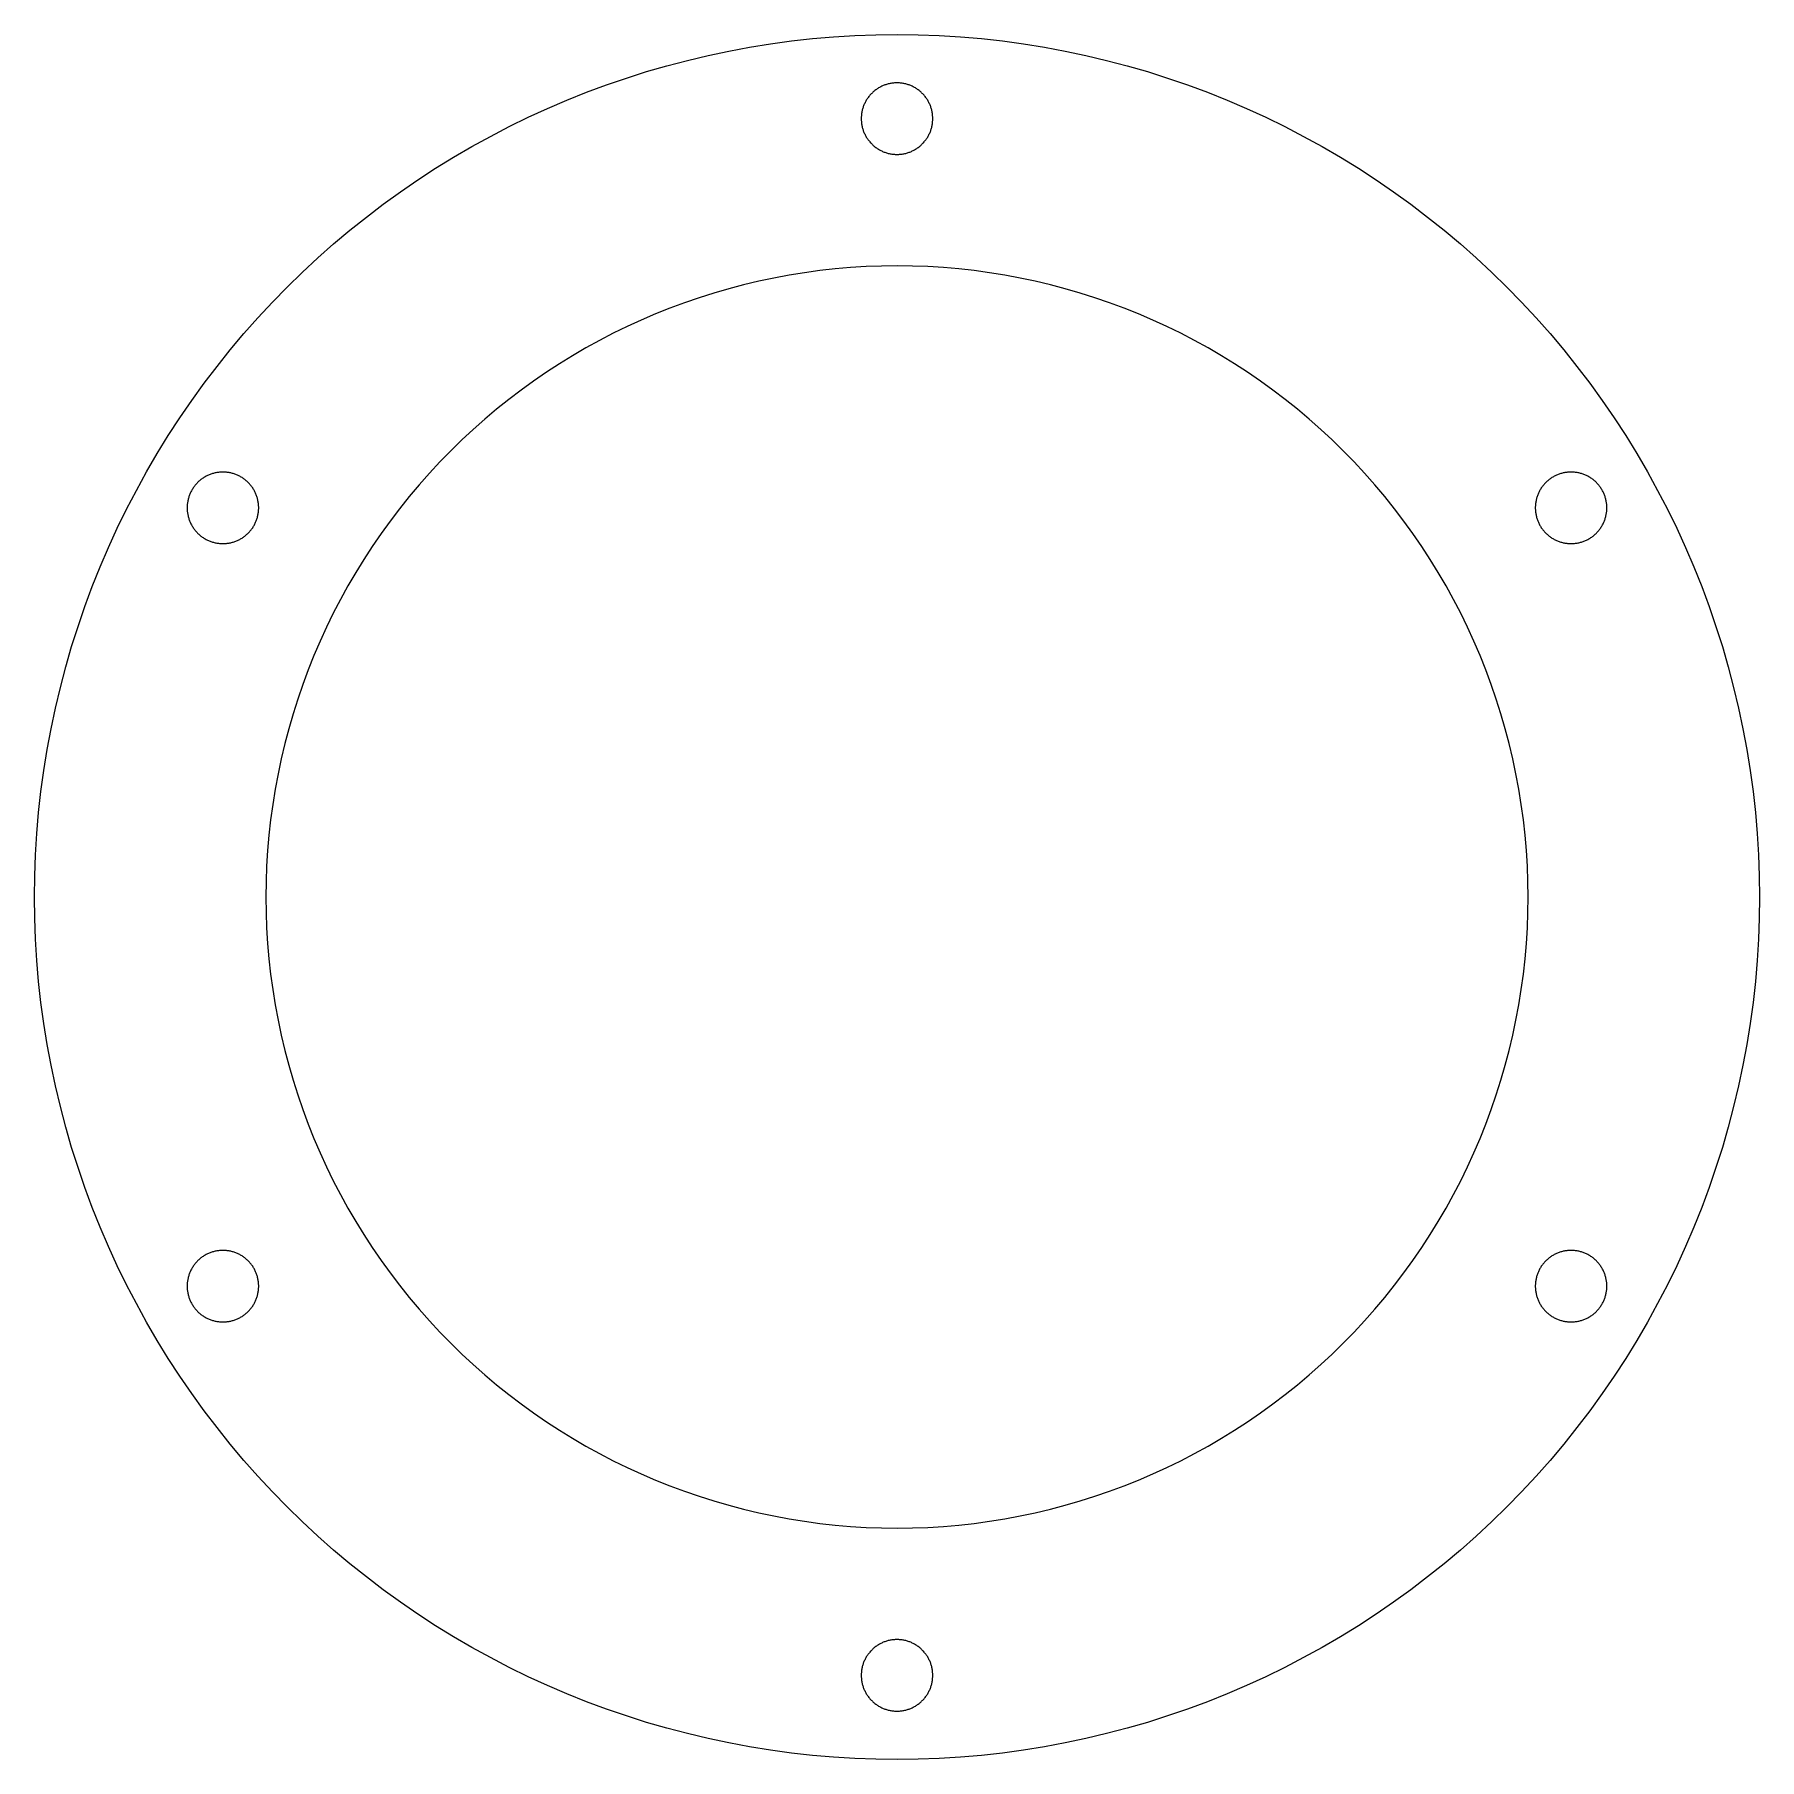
# Model space of a CAD drawing. Header units: metres. Extents: x -41 to 41, y -41 to 41.
import ezdxf

# ---------------------------------------------------------------- set-up
doc = ezdxf.new("R2010")
doc.units = ezdxf.units.M

msp = doc.modelspace()

# ---------------------------------------------------------------- linework, layer by layer
for points in [[(40.988, -1.006), (40.951, -2.012), (40.889, -3.016), (40.803, -4.019), (40.692, -5.019), (40.556, -6.016), (40.396, -7.009), (40.212, -7.999), (40.004, -8.983), (39.771, -9.962), (39.515, -10.935), (39.235, -11.902), (38.931, -12.861), (38.603, -13.812), (38.253, -14.756), (37.879, -15.69), (37.483, -16.615), (37.064, -17.53), (36.622, -18.434), (36.159, -19.327), (35.674, -20.209), (35.167, -21.078), (34.639, -21.935), (34.09, -22.778), (33.521, -23.608), (32.932, -24.424), (32.322, -25.224), (31.693, -26.01), (31.046, -26.78), (30.379, -27.534), (29.694, -28.271), (28.991, -28.991), (28.271, -29.694), (27.534, -30.379), (26.78, -31.046), (26.01, -31.693), (25.224, -32.322), (24.424, -32.932), (23.608, -33.521), (22.778, -34.09), (21.935, -34.639), (21.078, -35.167), (20.209, -35.674), (19.327, -36.159), (18.434, -36.622), (17.53, -37.064), (16.615, -37.483), (15.69, -37.879), (14.756, -38.253), (13.812, -38.603), (12.861, -38.931), (11.902, -39.235), (10.935, -39.515), (9.962, -39.771), (8.983, -40.004), (7.999, -40.212), (7.009, -40.396), (6.016, -40.556), (5.019, -40.692), (4.019, -40.803), (3.016, -40.889), (2.012, -40.951), (1.006, -40.988), (0, -41), (-1.006, -40.988), (-2.012, -40.951), (-3.016, -40.889), (-4.019, -40.803), (-5.019, -40.692), (-6.016, -40.556), (-7.009, -40.396), (-7.999, -40.212), (-8.983, -40.004), (-9.962, -39.771), (-10.935, -39.515), (-11.902, -39.235), (-12.861, -38.931), (-13.812, -38.603), (-14.756, -38.253), (-15.69, -37.879), (-16.615, -37.483), (-17.53, -37.064), (-18.434, -36.622), (-19.327, -36.159), (-20.209, -35.674), (-21.078, -35.167), (-21.935, -34.639), (-22.778, -34.09), (-23.608, -33.521), (-24.424, -32.932), (-25.224, -32.322), (-26.01, -31.693), (-26.78, -31.046), (-27.534, -30.379), (-28.271, -29.694), (-28.991, -28.991), (-29.694, -28.271), (-30.379, -27.534), (-31.046, -26.78), (-31.693, -26.01), (-32.322, -25.224), (-32.932, -24.424), (-33.521, -23.608), (-34.09, -22.778), (-34.639, -21.935), (-35.167, -21.078), (-35.674, -20.209), (-36.159, -19.327), (-36.622, -18.434), (-37.064, -17.53), (-37.483, -16.615), (-37.879, -15.69), (-38.253, -14.756), (-38.603, -13.812), (-38.931, -12.861), (-39.235, -11.902), (-39.515, -10.935), (-39.771, -9.962), (-40.004, -8.983), (-40.212, -7.999), (-40.396, -7.009), (-40.556, -6.016), (-40.692, -5.019), (-40.803, -4.019), (-40.889, -3.016), (-40.951, -2.012), (-40.988, -1.006), (-41, 0), (-40.988, 1.006), (-40.951, 2.012), (-40.889, 3.016), (-40.803, 4.019), (-40.692, 5.019), (-40.556, 6.016), (-40.396, 7.009), (-40.212, 7.999), (-40.004, 8.983), (-39.771, 9.962), (-39.515, 10.935), (-39.235, 11.902), (-38.931, 12.861), (-38.603, 13.812), (-38.253, 14.756), (-37.879, 15.69), (-37.483, 16.615), (-37.064, 17.53), (-36.622, 18.434), (-36.159, 19.327), (-35.674, 20.209), (-35.167, 21.078), (-34.639, 21.935), (-34.09, 22.778), (-33.521, 23.608), (-32.932, 24.424), (-32.322, 25.224), (-31.693, 26.01), (-31.046, 26.78), (-30.379, 27.534), (-29.694, 28.271), (-28.991, 28.991), (-28.271, 29.694), (-27.534, 30.379), (-26.78, 31.046), (-26.01, 31.693), (-25.224, 32.322), (-24.424, 32.932), (-23.608, 33.521), (-22.778, 34.09), (-21.935, 34.639), (-21.078, 35.167), (-20.209, 35.674), (-19.327, 36.159), (-18.434, 36.622), (-17.53, 37.064), (-16.615, 37.483), (-15.69, 37.879), (-14.756, 38.253), (-13.812, 38.603), (-12.861, 38.931), (-11.902, 39.235), (-10.935, 39.515), (-9.962, 39.771), (-8.983, 40.004), (-7.999, 40.212), (-7.009, 40.396), (-6.016, 40.556), (-5.019, 40.692), (-4.019, 40.803), (-3.016, 40.889), (-2.012, 40.951), (-1.006, 40.988), (0, 41), (1.006, 40.988), (2.012, 40.951), (3.016, 40.889), (4.019, 40.803), (5.019, 40.692), (6.016, 40.556), (7.009, 40.396), (7.999, 40.212), (8.983, 40.004), (9.962, 39.771), (10.935, 39.515), (11.902, 39.235), (12.861, 38.931), (13.812, 38.603), (14.756, 38.253), (15.69, 37.879), (16.615, 37.483), (17.53, 37.064), (18.434, 36.622), (19.327, 36.159), (20.209, 35.674), (21.078, 35.167), (21.935, 34.639), (22.778, 34.09), (23.608, 33.521), (24.424, 32.932), (25.224, 32.322), (26.01, 31.693), (26.78, 31.046), (27.534, 30.379), (28.271, 29.694), (28.991, 28.991), (29.694, 28.271), (30.379, 27.534), (31.046, 26.78), (31.693, 26.01), (32.322, 25.224), (32.932, 24.424), (33.521, 23.608), (34.09, 22.778), (34.639, 21.935), (35.167, 21.078), (35.674, 20.209), (36.159, 19.327), (36.622, 18.434), (37.064, 17.53), (37.483, 16.615), (37.879, 15.69), (38.253, 14.756), (38.603, 13.812), (38.931, 12.861), (39.235, 11.902), (39.515, 10.935), (39.771, 9.962), (40.004, 8.983), (40.212, 7.999), (40.396, 7.009), (40.556, 6.016), (40.692, 5.019), (40.803, 4.019), (40.889, 3.016), (40.951, 2.012), (40.988, 1.006), (41, 0), (40.988, -1.006)], [(1.698, 36.917), (1.699, 36.958), (1.7, 37), (1.699, 37.042), (1.698, 37.083), (1.695, 37.125), (1.692, 37.167), (1.687, 37.208), (1.682, 37.249), (1.675, 37.291), (1.667, 37.332), (1.659, 37.372), (1.649, 37.413), (1.638, 37.453), (1.627, 37.493), (1.614, 37.533), (1.601, 37.573), (1.586, 37.612), (1.571, 37.651), (1.554, 37.689), (1.537, 37.727), (1.518, 37.764), (1.499, 37.801), (1.479, 37.838), (1.458, 37.874), (1.436, 37.909), (1.413, 37.944), (1.39, 37.979), (1.365, 38.013), (1.34, 38.046), (1.314, 38.078), (1.287, 38.11), (1.26, 38.142), (1.231, 38.172), (1.202, 38.202), (1.172, 38.231), (1.142, 38.26), (1.11, 38.287), (1.078, 38.314), (1.046, 38.34), (1.013, 38.365), (0.979, 38.39), (0.944, 38.413), (0.909, 38.436), (0.874, 38.458), (0.838, 38.479), (0.801, 38.499), (0.764, 38.518), (0.727, 38.537), (0.689, 38.554), (0.651, 38.571), (0.612, 38.586), (0.573, 38.601), (0.533, 38.614), (0.493, 38.627), (0.453, 38.638), (0.413, 38.649), (0.372, 38.659), (0.332, 38.667), (0.291, 38.675), (0.249, 38.682), (0.208, 38.687), (0.167, 38.692), (0.125, 38.695), (0.083, 38.698), (0.042, 38.699), (0, 38.7), (-0.042, 38.699), (-0.083, 38.698), (-0.125, 38.695), (-0.167, 38.692), (-0.208, 38.687), (-0.249, 38.682), (-0.291, 38.675), (-0.332, 38.667), (-0.372, 38.659), (-0.413, 38.649), (-0.453, 38.638), (-0.493, 38.627), (-0.533, 38.614), (-0.573, 38.601), (-0.612, 38.586), (-0.651, 38.571), (-0.689, 38.554), (-0.727, 38.537), (-0.764, 38.518), (-0.801, 38.499), (-0.838, 38.479), (-0.874, 38.458), (-0.909, 38.436), (-0.944, 38.413), (-0.979, 38.39), (-1.013, 38.365), (-1.046, 38.34), (-1.078, 38.314), (-1.11, 38.287), (-1.142, 38.26), (-1.172, 38.231), (-1.202, 38.202), (-1.231, 38.172), (-1.26, 38.142), (-1.287, 38.11), (-1.314, 38.078), (-1.34, 38.046), (-1.365, 38.013), (-1.39, 37.979), (-1.413, 37.944), (-1.436, 37.909), (-1.458, 37.874), (-1.479, 37.838), (-1.499, 37.801), (-1.518, 37.764), (-1.537, 37.727), (-1.554, 37.689), (-1.571, 37.651), (-1.586, 37.612), (-1.601, 37.573), (-1.614, 37.533), (-1.627, 37.493), (-1.638, 37.453), (-1.649, 37.413), (-1.659, 37.372), (-1.667, 37.332), (-1.675, 37.291), (-1.682, 37.249), (-1.687, 37.208), (-1.692, 37.167), (-1.695, 37.125), (-1.698, 37.083), (-1.699, 37.042), (-1.7, 37), (-1.699, 36.958), (-1.698, 36.917), (-1.695, 36.875), (-1.692, 36.833), (-1.687, 36.792), (-1.682, 36.751), (-1.675, 36.709), (-1.667, 36.668), (-1.659, 36.628), (-1.649, 36.587), (-1.638, 36.547), (-1.627, 36.507), (-1.614, 36.467), (-1.601, 36.427), (-1.586, 36.388), (-1.571, 36.349), (-1.554, 36.311), (-1.537, 36.273), (-1.518, 36.236), (-1.499, 36.199), (-1.479, 36.162), (-1.458, 36.126), (-1.436, 36.091), (-1.413, 36.056), (-1.39, 36.021), (-1.365, 35.987), (-1.34, 35.954), (-1.314, 35.922), (-1.287, 35.89), (-1.26, 35.858), (-1.231, 35.828), (-1.202, 35.798), (-1.172, 35.769), (-1.142, 35.74), (-1.11, 35.713), (-1.078, 35.686), (-1.046, 35.66), (-1.013, 35.635), (-0.979, 35.61), (-0.944, 35.587), (-0.909, 35.564), (-0.874, 35.542), (-0.838, 35.521), (-0.801, 35.501), (-0.764, 35.482), (-0.727, 35.463), (-0.689, 35.446), (-0.651, 35.429), (-0.612, 35.414), (-0.573, 35.399), (-0.533, 35.386), (-0.493, 35.373), (-0.453, 35.362), (-0.413, 35.351), (-0.372, 35.341), (-0.332, 35.333), (-0.291, 35.325), (-0.249, 35.318), (-0.208, 35.313), (-0.167, 35.308), (-0.125, 35.305), (-0.083, 35.302), (-0.042, 35.301), (0, 35.3), (0.042, 35.301), (0.083, 35.302), (0.125, 35.305), (0.167, 35.308), (0.208, 35.313), (0.249, 35.318), (0.291, 35.325), (0.332, 35.333), (0.372, 35.341), (0.413, 35.351), (0.453, 35.362), (0.493, 35.373), (0.533, 35.386), (0.573, 35.399), (0.612, 35.414), (0.651, 35.429), (0.689, 35.446), (0.727, 35.463), (0.764, 35.482), (0.801, 35.501), (0.838, 35.521), (0.874, 35.542), (0.909, 35.564), (0.944, 35.587), (0.979, 35.61), (1.013, 35.635), (1.046, 35.66), (1.078, 35.686), (1.11, 35.713), (1.142, 35.74), (1.172, 35.769), (1.202, 35.798), (1.231, 35.828), (1.26, 35.858), (1.287, 35.89), (1.314, 35.922), (1.34, 35.954), (1.365, 35.987), (1.39, 36.021), (1.413, 36.056), (1.436, 36.091), (1.458, 36.126), (1.479, 36.162), (1.499, 36.199), (1.518, 36.236), (1.537, 36.273), (1.554, 36.311), (1.571, 36.349), (1.586, 36.388), (1.601, 36.427), (1.614, 36.467), (1.627, 36.507), (1.638, 36.547), (1.649, 36.587), (1.659, 36.628), (1.667, 36.668), (1.675, 36.709), (1.682, 36.751), (1.687, 36.792), (1.692, 36.833), (1.695, 36.875), (1.698, 36.917)], [(29.964, -1.472), (29.991, -0.736), (30, 0), (29.991, 0.736), (29.964, 1.472), (29.919, 2.207), (29.856, 2.941), (29.774, 3.672), (29.675, 4.402), (29.558, 5.129), (29.424, 5.853), (29.271, 6.573), (29.101, 7.289), (28.913, 8.001), (28.708, 8.709), (28.486, 9.41), (28.246, 10.107), (27.99, 10.797), (27.716, 11.481), (27.426, 12.157), (27.12, 12.827), (26.797, 13.488), (26.458, 14.142), (26.103, 14.787), (25.732, 15.423), (25.346, 16.05), (24.944, 16.667), (24.528, 17.274), (24.096, 17.871), (23.65, 18.457), (23.19, 19.032), (22.716, 19.595), (22.229, 20.147), (21.727, 20.686), (21.213, 21.213), (20.686, 21.727), (20.147, 22.229), (19.595, 22.716), (19.032, 23.19), (18.457, 23.65), (17.871, 24.096), (17.274, 24.528), (16.667, 24.944), (16.05, 25.346), (15.423, 25.732), (14.787, 26.103), (14.142, 26.458), (13.488, 26.797), (12.827, 27.12), (12.157, 27.426), (11.481, 27.716), (10.797, 27.99), (10.107, 28.246), (9.41, 28.486), (8.709, 28.708), (8.001, 28.913), (7.289, 29.101), (6.573, 29.271), (5.853, 29.424), (5.129, 29.558), (4.402, 29.675), (3.672, 29.774), (2.941, 29.856), (2.207, 29.919), (1.472, 29.964), (0.736, 29.991), (0, 30), (-0.736, 29.991), (-1.472, 29.964), (-2.207, 29.919), (-2.941, 29.856), (-3.672, 29.774), (-4.402, 29.675), (-5.129, 29.558), (-5.853, 29.424), (-6.573, 29.271), (-7.289, 29.101), (-8.001, 28.913), (-8.709, 28.708), (-9.41, 28.486), (-10.107, 28.246), (-10.797, 27.99), (-11.481, 27.716), (-12.157, 27.426), (-12.827, 27.12), (-13.488, 26.797), (-14.142, 26.458), (-14.787, 26.103), (-15.423, 25.732), (-16.05, 25.346), (-16.667, 24.944), (-17.274, 24.528), (-17.871, 24.096), (-18.457, 23.65), (-19.032, 23.19), (-19.595, 22.716), (-20.147, 22.229), (-20.686, 21.727), (-21.213, 21.213), (-21.727, 20.686), (-22.229, 20.147), (-22.716, 19.595), (-23.19, 19.032), (-23.65, 18.457), (-24.096, 17.871), (-24.528, 17.274), (-24.944, 16.667), (-25.346, 16.05), (-25.732, 15.423), (-26.103, 14.787), (-26.458, 14.142), (-26.797, 13.488), (-27.12, 12.827), (-27.426, 12.157), (-27.716, 11.481), (-27.99, 10.797), (-28.246, 10.107), (-28.486, 9.41), (-28.708, 8.709), (-28.913, 8.001), (-29.101, 7.289), (-29.271, 6.573), (-29.424, 5.853), (-29.558, 5.129), (-29.675, 4.402), (-29.774, 3.672), (-29.856, 2.941), (-29.919, 2.207), (-29.964, 1.472), (-29.991, 0.736), (-30, 0), (-29.991, -0.736), (-29.964, -1.472), (-29.919, -2.207), (-29.856, -2.941), (-29.774, -3.672), (-29.675, -4.402), (-29.558, -5.129), (-29.424, -5.853), (-29.271, -6.573), (-29.101, -7.289), (-28.913, -8.001), (-28.708, -8.709), (-28.486, -9.41), (-28.246, -10.107), (-27.99, -10.797), (-27.716, -11.481), (-27.426, -12.157), (-27.12, -12.827), (-26.797, -13.488), (-26.458, -14.142), (-26.103, -14.787), (-25.732, -15.423), (-25.346, -16.05), (-24.944, -16.667), (-24.528, -17.274), (-24.096, -17.871), (-23.65, -18.457), (-23.19, -19.032), (-22.716, -19.595), (-22.229, -20.147), (-21.727, -20.686), (-21.213, -21.213), (-20.686, -21.727), (-20.147, -22.229), (-19.595, -22.716), (-19.032, -23.19), (-18.457, -23.65), (-17.871, -24.096), (-17.274, -24.528), (-16.667, -24.944), (-16.05, -25.346), (-15.423, -25.732), (-14.787, -26.103), (-14.142, -26.458), (-13.488, -26.797), (-12.827, -27.12), (-12.157, -27.426), (-11.481, -27.716), (-10.797, -27.99), (-10.107, -28.246), (-9.41, -28.486), (-8.709, -28.708), (-8.001, -28.913), (-7.289, -29.101), (-6.573, -29.271), (-5.853, -29.424), (-5.129, -29.558), (-4.402, -29.675), (-3.672, -29.774), (-2.941, -29.856), (-2.207, -29.919), (-1.472, -29.964), (-0.736, -29.991), (0, -30), (0.736, -29.991), (1.472, -29.964), (2.207, -29.919), (2.941, -29.856), (3.672, -29.774), (4.402, -29.675), (5.129, -29.558), (5.853, -29.424), (6.573, -29.271), (7.289, -29.101), (8.001, -28.913), (8.709, -28.708), (9.41, -28.486), (10.107, -28.246), (10.797, -27.99), (11.481, -27.716), (12.157, -27.426), (12.827, -27.12), (13.488, -26.797), (14.142, -26.458), (14.787, -26.103), (15.423, -25.732), (16.05, -25.346), (16.667, -24.944), (17.274, -24.528), (17.871, -24.096), (18.457, -23.65), (19.032, -23.19), (19.595, -22.716), (20.147, -22.229), (20.686, -21.727), (21.213, -21.213), (21.727, -20.686), (22.229, -20.147), (22.716, -19.595), (23.19, -19.032), (23.65, -18.457), (24.096, -17.871), (24.528, -17.274), (24.944, -16.667), (25.346, -16.05), (25.732, -15.423), (26.103, -14.787), (26.458, -14.142), (26.797, -13.488), (27.12, -12.827), (27.426, -12.157), (27.716, -11.481), (27.99, -10.797), (28.246, -10.107), (28.486, -9.41), (28.708, -8.709), (28.913, -8.001), (29.101, -7.289), (29.271, -6.573), (29.424, -5.853), (29.558, -5.129), (29.675, -4.402), (29.774, -3.672), (29.856, -2.941), (29.919, -2.207), (29.964, -1.472)], [(-30.345, 18.417), (-30.343, 18.458), (-30.343, 18.5), (-30.343, 18.542), (-30.345, 18.583), (-30.348, 18.625), (-30.351, 18.667), (-30.356, 18.708), (-30.361, 18.749), (-30.368, 18.791), (-30.376, 18.832), (-30.384, 18.872), (-30.394, 18.913), (-30.405, 18.953), (-30.416, 18.993), (-30.429, 19.033), (-30.442, 19.073), (-30.457, 19.112), (-30.472, 19.151), (-30.489, 19.189), (-30.506, 19.227), (-30.524, 19.264), (-30.544, 19.301), (-30.564, 19.338), (-30.585, 19.374), (-30.607, 19.409), (-30.629, 19.444), (-30.653, 19.479), (-30.677, 19.513), (-30.703, 19.546), (-30.729, 19.578), (-30.756, 19.61), (-30.783, 19.642), (-30.812, 19.672), (-30.841, 19.702), (-30.871, 19.731), (-30.901, 19.76), (-30.933, 19.787), (-30.964, 19.814), (-30.997, 19.84), (-31.03, 19.865), (-31.064, 19.89), (-31.098, 19.913), (-31.133, 19.936), (-31.169, 19.958), (-31.205, 19.979), (-31.242, 19.999), (-31.279, 20.018), (-31.316, 20.037), (-31.354, 20.054), (-31.392, 20.071), (-31.431, 20.086), (-31.47, 20.101), (-31.51, 20.114), (-31.549, 20.127), (-31.59, 20.138), (-31.63, 20.149), (-31.67, 20.159), (-31.711, 20.167), (-31.752, 20.175), (-31.793, 20.182), (-31.835, 20.187), (-31.876, 20.192), (-31.918, 20.195), (-31.96, 20.198), (-32.001, 20.199), (-32.043, 20.2), (-32.085, 20.199), (-32.126, 20.198), (-32.168, 20.195), (-32.21, 20.192), (-32.251, 20.187), (-32.292, 20.182), (-32.334, 20.175), (-32.375, 20.167), (-32.415, 20.159), (-32.456, 20.149), (-32.496, 20.138), (-32.536, 20.127), (-32.576, 20.114), (-32.616, 20.101), (-32.655, 20.086), (-32.694, 20.071), (-32.732, 20.054), (-32.77, 20.037), (-32.807, 20.018), (-32.844, 19.999), (-32.881, 19.979), (-32.917, 19.958), (-32.952, 19.936), (-32.987, 19.913), (-33.022, 19.89), (-33.056, 19.865), (-33.089, 19.84), (-33.121, 19.814), (-33.153, 19.787), (-33.185, 19.76), (-33.215, 19.731), (-33.245, 19.702), (-33.274, 19.672), (-33.303, 19.642), (-33.33, 19.61), (-33.357, 19.578), (-33.383, 19.546), (-33.408, 19.513), (-33.433, 19.479), (-33.456, 19.444), (-33.479, 19.409), (-33.501, 19.374), (-33.522, 19.338), (-33.542, 19.301), (-33.561, 19.264), (-33.58, 19.227), (-33.597, 19.189), (-33.614, 19.151), (-33.629, 19.112), (-33.644, 19.073), (-33.657, 19.033), (-33.67, 18.993), (-33.681, 18.953), (-33.692, 18.913), (-33.702, 18.872), (-33.71, 18.832), (-33.718, 18.791), (-33.725, 18.749), (-33.73, 18.708), (-33.735, 18.667), (-33.738, 18.625), (-33.741, 18.583), (-33.742, 18.542), (-33.743, 18.5), (-33.742, 18.458), (-33.741, 18.417), (-33.738, 18.375), (-33.735, 18.333), (-33.73, 18.292), (-33.725, 18.251), (-33.718, 18.209), (-33.71, 18.168), (-33.702, 18.128), (-33.692, 18.087), (-33.681, 18.047), (-33.67, 18.007), (-33.657, 17.967), (-33.644, 17.927), (-33.629, 17.888), (-33.614, 17.849), (-33.597, 17.811), (-33.58, 17.773), (-33.561, 17.736), (-33.542, 17.699), (-33.522, 17.662), (-33.501, 17.626), (-33.479, 17.591), (-33.456, 17.556), (-33.433, 17.521), (-33.408, 17.487), (-33.383, 17.454), (-33.357, 17.422), (-33.33, 17.39), (-33.303, 17.358), (-33.274, 17.328), (-33.245, 17.298), (-33.215, 17.269), (-33.185, 17.24), (-33.153, 17.213), (-33.121, 17.186), (-33.089, 17.16), (-33.056, 17.135), (-33.022, 17.11), (-32.987, 17.087), (-32.952, 17.064), (-32.917, 17.042), (-32.881, 17.021), (-32.844, 17.001), (-32.807, 16.982), (-32.77, 16.963), (-32.732, 16.946), (-32.694, 16.929), (-32.655, 16.914), (-32.616, 16.899), (-32.576, 16.886), (-32.536, 16.873), (-32.496, 16.862), (-32.456, 16.851), (-32.415, 16.841), (-32.375, 16.833), (-32.334, 16.825), (-32.292, 16.818), (-32.251, 16.813), (-32.21, 16.808), (-32.168, 16.805), (-32.126, 16.802), (-32.085, 16.801), (-32.043, 16.8), (-32.001, 16.801), (-31.96, 16.802), (-31.918, 16.805), (-31.876, 16.808), (-31.835, 16.813), (-31.793, 16.818), (-31.752, 16.825), (-31.711, 16.833), (-31.67, 16.841), (-31.63, 16.851), (-31.59, 16.862), (-31.549, 16.873), (-31.51, 16.886), (-31.47, 16.899), (-31.431, 16.914), (-31.392, 16.929), (-31.354, 16.946), (-31.316, 16.963), (-31.279, 16.982), (-31.242, 17.001), (-31.205, 17.021), (-31.169, 17.042), (-31.133, 17.064), (-31.098, 17.087), (-31.064, 17.11), (-31.03, 17.135), (-30.997, 17.16), (-30.964, 17.186), (-30.933, 17.213), (-30.901, 17.24), (-30.871, 17.269), (-30.841, 17.298), (-30.812, 17.328), (-30.783, 17.358), (-30.756, 17.39), (-30.729, 17.422), (-30.703, 17.454), (-30.677, 17.487), (-30.653, 17.521), (-30.629, 17.556), (-30.607, 17.591), (-30.585, 17.626), (-30.564, 17.662), (-30.544, 17.699), (-30.524, 17.736), (-30.506, 17.773), (-30.489, 17.811), (-30.472, 17.849), (-30.457, 17.888), (-30.442, 17.927), (-30.429, 17.967), (-30.416, 18.007), (-30.405, 18.047), (-30.394, 18.087), (-30.384, 18.128), (-30.376, 18.168), (-30.368, 18.209), (-30.361, 18.251), (-30.356, 18.292), (-30.351, 18.333), (-30.348, 18.375), (-30.345, 18.417)], [(33.741, 18.417), (33.742, 18.458), (33.743, 18.5), (33.742, 18.542), (33.741, 18.583), (33.738, 18.625), (33.735, 18.667), (33.73, 18.708), (33.725, 18.749), (33.718, 18.791), (33.71, 18.832), (33.702, 18.872), (33.692, 18.913), (33.681, 18.953), (33.67, 18.993), (33.657, 19.033), (33.644, 19.073), (33.629, 19.112), (33.614, 19.151), (33.597, 19.189), (33.58, 19.227), (33.561, 19.264), (33.542, 19.301), (33.522, 19.338), (33.501, 19.374), (33.479, 19.409), (33.456, 19.444), (33.433, 19.479), (33.408, 19.513), (33.383, 19.546), (33.357, 19.578), (33.33, 19.61), (33.303, 19.642), (33.274, 19.672), (33.245, 19.702), (33.215, 19.731), (33.185, 19.76), (33.153, 19.787), (33.121, 19.814), (33.089, 19.84), (33.056, 19.865), (33.022, 19.89), (32.987, 19.913), (32.952, 19.936), (32.917, 19.958), (32.881, 19.979), (32.844, 19.999), (32.807, 20.018), (32.77, 20.037), (32.732, 20.054), (32.694, 20.071), (32.655, 20.086), (32.616, 20.101), (32.576, 20.114), (32.536, 20.127), (32.496, 20.138), (32.456, 20.149), (32.415, 20.159), (32.375, 20.167), (32.334, 20.175), (32.292, 20.182), (32.251, 20.187), (32.21, 20.192), (32.168, 20.195), (32.126, 20.198), (32.085, 20.199), (32.043, 20.2), (32.001, 20.199), (31.96, 20.198), (31.918, 20.195), (31.876, 20.192), (31.835, 20.187), (31.793, 20.182), (31.752, 20.175), (31.711, 20.167), (31.67, 20.159), (31.63, 20.149), (31.59, 20.138), (31.549, 20.127), (31.51, 20.114), (31.47, 20.101), (31.431, 20.086), (31.392, 20.071), (31.354, 20.054), (31.316, 20.037), (31.279, 20.018), (31.242, 19.999), (31.205, 19.979), (31.169, 19.958), (31.133, 19.936), (31.098, 19.913), (31.064, 19.89), (31.03, 19.865), (30.997, 19.84), (30.964, 19.814), (30.933, 19.787), (30.901, 19.76), (30.871, 19.731), (30.841, 19.702), (30.812, 19.672), (30.783, 19.642), (30.756, 19.61), (30.729, 19.578), (30.703, 19.546), (30.677, 19.513), (30.653, 19.479), (30.629, 19.444), (30.607, 19.409), (30.585, 19.374), (30.564, 19.338), (30.544, 19.301), (30.524, 19.264), (30.506, 19.227), (30.489, 19.189), (30.472, 19.151), (30.457, 19.112), (30.442, 19.073), (30.429, 19.033), (30.416, 18.993), (30.405, 18.953), (30.394, 18.913), (30.384, 18.872), (30.376, 18.832), (30.368, 18.791), (30.361, 18.749), (30.356, 18.708), (30.351, 18.667), (30.348, 18.625), (30.345, 18.583), (30.343, 18.542), (30.343, 18.5), (30.343, 18.458), (30.345, 18.417), (30.348, 18.375), (30.351, 18.333), (30.356, 18.292), (30.361, 18.251), (30.368, 18.209), (30.376, 18.168), (30.384, 18.128), (30.394, 18.087), (30.405, 18.047), (30.416, 18.007), (30.429, 17.967), (30.442, 17.927), (30.457, 17.888), (30.472, 17.849), (30.489, 17.811), (30.506, 17.773), (30.524, 17.736), (30.544, 17.699), (30.564, 17.662), (30.585, 17.626), (30.607, 17.591), (30.629, 17.556), (30.653, 17.521), (30.677, 17.487), (30.703, 17.454), (30.729, 17.422), (30.756, 17.39), (30.783, 17.358), (30.812, 17.328), (30.841, 17.298), (30.871, 17.269), (30.901, 17.24), (30.933, 17.213), (30.964, 17.186), (30.997, 17.16), (31.03, 17.135), (31.064, 17.11), (31.098, 17.087), (31.133, 17.064), (31.169, 17.042), (31.205, 17.021), (31.242, 17.001), (31.279, 16.982), (31.316, 16.963), (31.354, 16.946), (31.392, 16.929), (31.431, 16.914), (31.47, 16.899), (31.51, 16.886), (31.549, 16.873), (31.59, 16.862), (31.63, 16.851), (31.67, 16.841), (31.711, 16.833), (31.752, 16.825), (31.793, 16.818), (31.835, 16.813), (31.876, 16.808), (31.918, 16.805), (31.96, 16.802), (32.001, 16.801), (32.043, 16.8), (32.085, 16.801), (32.126, 16.802), (32.168, 16.805), (32.21, 16.808), (32.251, 16.813), (32.292, 16.818), (32.334, 16.825), (32.375, 16.833), (32.415, 16.841), (32.456, 16.851), (32.496, 16.862), (32.536, 16.873), (32.576, 16.886), (32.616, 16.899), (32.655, 16.914), (32.694, 16.929), (32.732, 16.946), (32.77, 16.963), (32.807, 16.982), (32.844, 17.001), (32.881, 17.021), (32.917, 17.042), (32.952, 17.064), (32.987, 17.087), (33.022, 17.11), (33.056, 17.135), (33.089, 17.16), (33.121, 17.186), (33.153, 17.213), (33.185, 17.24), (33.215, 17.269), (33.245, 17.298), (33.274, 17.328), (33.303, 17.358), (33.33, 17.39), (33.357, 17.422), (33.383, 17.454), (33.408, 17.487), (33.433, 17.521), (33.456, 17.556), (33.479, 17.591), (33.501, 17.626), (33.522, 17.662), (33.542, 17.699), (33.561, 17.736), (33.58, 17.773), (33.597, 17.811), (33.614, 17.849), (33.629, 17.888), (33.644, 17.927), (33.657, 17.967), (33.67, 18.007), (33.681, 18.047), (33.692, 18.087), (33.702, 18.128), (33.71, 18.168), (33.718, 18.209), (33.725, 18.251), (33.73, 18.292), (33.735, 18.333), (33.738, 18.375), (33.741, 18.417)], [(-30.345, -18.583), (-30.343, -18.542), (-30.343, -18.5), (-30.343, -18.458), (-30.345, -18.417), (-30.348, -18.375), (-30.351, -18.333), (-30.356, -18.292), (-30.361, -18.251), (-30.368, -18.209), (-30.376, -18.168), (-30.384, -18.128), (-30.394, -18.087), (-30.405, -18.047), (-30.416, -18.007), (-30.429, -17.967), (-30.442, -17.927), (-30.457, -17.888), (-30.472, -17.849), (-30.489, -17.811), (-30.506, -17.773), (-30.524, -17.736), (-30.544, -17.699), (-30.564, -17.662), (-30.585, -17.626), (-30.607, -17.591), (-30.629, -17.556), (-30.653, -17.521), (-30.677, -17.487), (-30.703, -17.454), (-30.729, -17.422), (-30.756, -17.39), (-30.783, -17.358), (-30.812, -17.328), (-30.841, -17.298), (-30.871, -17.269), (-30.901, -17.24), (-30.933, -17.213), (-30.964, -17.186), (-30.997, -17.16), (-31.03, -17.135), (-31.064, -17.11), (-31.098, -17.087), (-31.133, -17.064), (-31.169, -17.042), (-31.205, -17.021), (-31.242, -17.001), (-31.279, -16.982), (-31.316, -16.963), (-31.354, -16.946), (-31.392, -16.929), (-31.431, -16.914), (-31.47, -16.899), (-31.51, -16.886), (-31.549, -16.873), (-31.59, -16.862), (-31.63, -16.851), (-31.67, -16.841), (-31.711, -16.833), (-31.752, -16.825), (-31.793, -16.818), (-31.835, -16.813), (-31.876, -16.808), (-31.918, -16.805), (-31.96, -16.802), (-32.001, -16.801), (-32.043, -16.8), (-32.085, -16.801), (-32.126, -16.802), (-32.168, -16.805), (-32.21, -16.808), (-32.251, -16.813), (-32.292, -16.818), (-32.334, -16.825), (-32.375, -16.833), (-32.415, -16.841), (-32.456, -16.851), (-32.496, -16.862), (-32.536, -16.873), (-32.576, -16.886), (-32.616, -16.899), (-32.655, -16.914), (-32.694, -16.929), (-32.732, -16.946), (-32.77, -16.963), (-32.807, -16.982), (-32.844, -17.001), (-32.881, -17.021), (-32.917, -17.042), (-32.952, -17.064), (-32.987, -17.087), (-33.022, -17.11), (-33.056, -17.135), (-33.089, -17.16), (-33.121, -17.186), (-33.153, -17.213), (-33.185, -17.24), (-33.215, -17.269), (-33.245, -17.298), (-33.274, -17.328), (-33.303, -17.358), (-33.33, -17.39), (-33.357, -17.422), (-33.383, -17.454), (-33.408, -17.487), (-33.433, -17.521), (-33.456, -17.556), (-33.479, -17.591), (-33.501, -17.626), (-33.522, -17.662), (-33.542, -17.699), (-33.561, -17.736), (-33.58, -17.773), (-33.597, -17.811), (-33.614, -17.849), (-33.629, -17.888), (-33.644, -17.927), (-33.657, -17.967), (-33.67, -18.007), (-33.681, -18.047), (-33.692, -18.087), (-33.702, -18.128), (-33.71, -18.168), (-33.718, -18.209), (-33.725, -18.251), (-33.73, -18.292), (-33.735, -18.333), (-33.738, -18.375), (-33.741, -18.417), (-33.742, -18.458), (-33.743, -18.5), (-33.742, -18.542), (-33.741, -18.583), (-33.738, -18.625), (-33.735, -18.667), (-33.73, -18.708), (-33.725, -18.749), (-33.718, -18.791), (-33.71, -18.832), (-33.702, -18.872), (-33.692, -18.913), (-33.681, -18.953), (-33.67, -18.993), (-33.657, -19.033), (-33.644, -19.073), (-33.629, -19.112), (-33.614, -19.151), (-33.597, -19.189), (-33.58, -19.227), (-33.561, -19.264), (-33.542, -19.301), (-33.522, -19.338), (-33.501, -19.374), (-33.479, -19.409), (-33.456, -19.444), (-33.433, -19.479), (-33.408, -19.513), (-33.383, -19.546), (-33.357, -19.578), (-33.33, -19.61), (-33.303, -19.642), (-33.274, -19.672), (-33.245, -19.702), (-33.215, -19.731), (-33.185, -19.76), (-33.153, -19.787), (-33.121, -19.814), (-33.089, -19.84), (-33.056, -19.865), (-33.022, -19.89), (-32.987, -19.913), (-32.952, -19.936), (-32.917, -19.958), (-32.881, -19.979), (-32.844, -19.999), (-32.807, -20.018), (-32.77, -20.037), (-32.732, -20.054), (-32.694, -20.071), (-32.655, -20.086), (-32.616, -20.101), (-32.576, -20.114), (-32.536, -20.127), (-32.496, -20.138), (-32.456, -20.149), (-32.415, -20.159), (-32.375, -20.167), (-32.334, -20.175), (-32.292, -20.182), (-32.251, -20.187), (-32.21, -20.192), (-32.168, -20.195), (-32.126, -20.198), (-32.085, -20.199), (-32.043, -20.2), (-32.001, -20.199), (-31.96, -20.198), (-31.918, -20.195), (-31.876, -20.192), (-31.835, -20.187), (-31.793, -20.182), (-31.752, -20.175), (-31.711, -20.167), (-31.67, -20.159), (-31.63, -20.149), (-31.59, -20.138), (-31.549, -20.127), (-31.51, -20.114), (-31.47, -20.101), (-31.431, -20.086), (-31.392, -20.071), (-31.354, -20.054), (-31.316, -20.037), (-31.279, -20.018), (-31.242, -19.999), (-31.205, -19.979), (-31.169, -19.958), (-31.133, -19.936), (-31.098, -19.913), (-31.064, -19.89), (-31.03, -19.865), (-30.997, -19.84), (-30.964, -19.814), (-30.933, -19.787), (-30.901, -19.76), (-30.871, -19.731), (-30.841, -19.702), (-30.812, -19.672), (-30.783, -19.642), (-30.756, -19.61), (-30.729, -19.578), (-30.703, -19.546), (-30.677, -19.513), (-30.653, -19.479), (-30.629, -19.444), (-30.607, -19.409), (-30.585, -19.374), (-30.564, -19.338), (-30.544, -19.301), (-30.524, -19.264), (-30.506, -19.227), (-30.489, -19.189), (-30.472, -19.151), (-30.457, -19.112), (-30.442, -19.073), (-30.429, -19.033), (-30.416, -18.993), (-30.405, -18.953), (-30.394, -18.913), (-30.384, -18.872), (-30.376, -18.832), (-30.368, -18.791), (-30.361, -18.749), (-30.356, -18.708), (-30.351, -18.667), (-30.348, -18.625), (-30.345, -18.583)], [(33.741, -18.583), (33.742, -18.542), (33.743, -18.5), (33.742, -18.458), (33.741, -18.417), (33.738, -18.375), (33.735, -18.333), (33.73, -18.292), (33.725, -18.251), (33.718, -18.209), (33.71, -18.168), (33.702, -18.128), (33.692, -18.087), (33.681, -18.047), (33.67, -18.007), (33.657, -17.967), (33.644, -17.927), (33.629, -17.888), (33.614, -17.849), (33.597, -17.811), (33.58, -17.773), (33.561, -17.736), (33.542, -17.699), (33.522, -17.662), (33.501, -17.626), (33.479, -17.591), (33.456, -17.556), (33.433, -17.521), (33.408, -17.487), (33.383, -17.454), (33.357, -17.422), (33.33, -17.39), (33.303, -17.358), (33.274, -17.328), (33.245, -17.298), (33.215, -17.269), (33.185, -17.24), (33.153, -17.213), (33.121, -17.186), (33.089, -17.16), (33.056, -17.135), (33.022, -17.11), (32.987, -17.087), (32.952, -17.064), (32.917, -17.042), (32.881, -17.021), (32.844, -17.001), (32.807, -16.982), (32.77, -16.963), (32.732, -16.946), (32.694, -16.929), (32.655, -16.914), (32.616, -16.899), (32.576, -16.886), (32.536, -16.873), (32.496, -16.862), (32.456, -16.851), (32.415, -16.841), (32.375, -16.833), (32.334, -16.825), (32.292, -16.818), (32.251, -16.813), (32.21, -16.808), (32.168, -16.805), (32.126, -16.802), (32.085, -16.801), (32.043, -16.8), (32.001, -16.801), (31.96, -16.802), (31.918, -16.805), (31.876, -16.808), (31.835, -16.813), (31.793, -16.818), (31.752, -16.825), (31.711, -16.833), (31.67, -16.841), (31.63, -16.851), (31.59, -16.862), (31.549, -16.873), (31.51, -16.886), (31.47, -16.899), (31.431, -16.914), (31.392, -16.929), (31.354, -16.946), (31.316, -16.963), (31.279, -16.982), (31.242, -17.001), (31.205, -17.021), (31.169, -17.042), (31.133, -17.064), (31.098, -17.087), (31.064, -17.11), (31.03, -17.135), (30.997, -17.16), (30.964, -17.186), (30.933, -17.213), (30.901, -17.24), (30.871, -17.269), (30.841, -17.298), (30.812, -17.328), (30.783, -17.358), (30.756, -17.39), (30.729, -17.422), (30.703, -17.454), (30.677, -17.487), (30.653, -17.521), (30.629, -17.556), (30.607, -17.591), (30.585, -17.626), (30.564, -17.662), (30.544, -17.699), (30.524, -17.736), (30.506, -17.773), (30.489, -17.811), (30.472, -17.849), (30.457, -17.888), (30.442, -17.927), (30.429, -17.967), (30.416, -18.007), (30.405, -18.047), (30.394, -18.087), (30.384, -18.128), (30.376, -18.168), (30.368, -18.209), (30.361, -18.251), (30.356, -18.292), (30.351, -18.333), (30.348, -18.375), (30.345, -18.417), (30.343, -18.458), (30.343, -18.5), (30.343, -18.542), (30.345, -18.583), (30.348, -18.625), (30.351, -18.667), (30.356, -18.708), (30.361, -18.749), (30.368, -18.791), (30.376, -18.832), (30.384, -18.872), (30.394, -18.913), (30.405, -18.953), (30.416, -18.993), (30.429, -19.033), (30.442, -19.073), (30.457, -19.112), (30.472, -19.151), (30.489, -19.189), (30.506, -19.227), (30.524, -19.264), (30.544, -19.301), (30.564, -19.338), (30.585, -19.374), (30.607, -19.409), (30.629, -19.444), (30.653, -19.479), (30.677, -19.513), (30.703, -19.546), (30.729, -19.578), (30.756, -19.61), (30.783, -19.642), (30.812, -19.672), (30.841, -19.702), (30.871, -19.731), (30.901, -19.76), (30.933, -19.787), (30.964, -19.814), (30.997, -19.84), (31.03, -19.865), (31.064, -19.89), (31.098, -19.913), (31.133, -19.936), (31.169, -19.958), (31.205, -19.979), (31.242, -19.999), (31.279, -20.018), (31.316, -20.037), (31.354, -20.054), (31.392, -20.071), (31.431, -20.086), (31.47, -20.101), (31.51, -20.114), (31.549, -20.127), (31.59, -20.138), (31.63, -20.149), (31.67, -20.159), (31.711, -20.167), (31.752, -20.175), (31.793, -20.182), (31.835, -20.187), (31.876, -20.192), (31.918, -20.195), (31.96, -20.198), (32.001, -20.199), (32.043, -20.2), (32.085, -20.199), (32.126, -20.198), (32.168, -20.195), (32.21, -20.192), (32.251, -20.187), (32.292, -20.182), (32.334, -20.175), (32.375, -20.167), (32.415, -20.159), (32.456, -20.149), (32.496, -20.138), (32.536, -20.127), (32.576, -20.114), (32.616, -20.101), (32.655, -20.086), (32.694, -20.071), (32.732, -20.054), (32.77, -20.037), (32.807, -20.018), (32.844, -19.999), (32.881, -19.979), (32.917, -19.958), (32.952, -19.936), (32.987, -19.913), (33.022, -19.89), (33.056, -19.865), (33.089, -19.84), (33.121, -19.814), (33.153, -19.787), (33.185, -19.76), (33.215, -19.731), (33.245, -19.702), (33.274, -19.672), (33.303, -19.642), (33.33, -19.61), (33.357, -19.578), (33.383, -19.546), (33.408, -19.513), (33.433, -19.479), (33.456, -19.444), (33.479, -19.409), (33.501, -19.374), (33.522, -19.338), (33.542, -19.301), (33.561, -19.264), (33.58, -19.227), (33.597, -19.189), (33.614, -19.151), (33.629, -19.112), (33.644, -19.073), (33.657, -19.033), (33.67, -18.993), (33.681, -18.953), (33.692, -18.913), (33.702, -18.872), (33.71, -18.832), (33.718, -18.791), (33.725, -18.749), (33.73, -18.708), (33.735, -18.667), (33.738, -18.625), (33.741, -18.583)], [(1.699, -37.042), (1.7, -37), (1.699, -36.958), (1.698, -36.917), (1.695, -36.875), (1.692, -36.833), (1.687, -36.792), (1.682, -36.751), (1.675, -36.709), (1.667, -36.668), (1.659, -36.628), (1.649, -36.587), (1.638, -36.547), (1.627, -36.507), (1.614, -36.467), (1.601, -36.427), (1.586, -36.388), (1.571, -36.349), (1.554, -36.311), (1.537, -36.273), (1.518, -36.236), (1.499, -36.199), (1.479, -36.162), (1.458, -36.126), (1.436, -36.091), (1.413, -36.056), (1.39, -36.021), (1.365, -35.987), (1.34, -35.954), (1.314, -35.922), (1.287, -35.89), (1.26, -35.858), (1.231, -35.828), (1.202, -35.798), (1.172, -35.769), (1.142, -35.74), (1.11, -35.713), (1.078, -35.686), (1.046, -35.66), (1.013, -35.635), (0.979, -35.61), (0.944, -35.587), (0.909, -35.564), (0.874, -35.542), (0.838, -35.521), (0.801, -35.501), (0.764, -35.482), (0.727, -35.463), (0.689, -35.446), (0.651, -35.429), (0.612, -35.414), (0.573, -35.399), (0.533, -35.386), (0.493, -35.373), (0.453, -35.362), (0.413, -35.351), (0.372, -35.341), (0.332, -35.333), (0.291, -35.325), (0.249, -35.318), (0.208, -35.313), (0.167, -35.308), (0.125, -35.305), (0.083, -35.302), (0.042, -35.301), (0, -35.3), (-0.042, -35.301), (-0.083, -35.302), (-0.125, -35.305), (-0.167, -35.308), (-0.208, -35.313), (-0.249, -35.318), (-0.291, -35.325), (-0.332, -35.333), (-0.372, -35.341), (-0.413, -35.351), (-0.453, -35.362), (-0.493, -35.373), (-0.533, -35.386), (-0.573, -35.399), (-0.612, -35.414), (-0.651, -35.429), (-0.689, -35.446), (-0.727, -35.463), (-0.764, -35.482), (-0.801, -35.501), (-0.838, -35.521), (-0.874, -35.542), (-0.909, -35.564), (-0.944, -35.587), (-0.979, -35.61), (-1.013, -35.635), (-1.046, -35.66), (-1.078, -35.686), (-1.11, -35.713), (-1.142, -35.74), (-1.172, -35.769), (-1.202, -35.798), (-1.231, -35.828), (-1.26, -35.858), (-1.287, -35.89), (-1.314, -35.922), (-1.34, -35.954), (-1.365, -35.987), (-1.39, -36.021), (-1.413, -36.056), (-1.436, -36.091), (-1.458, -36.126), (-1.479, -36.162), (-1.499, -36.199), (-1.518, -36.236), (-1.537, -36.273), (-1.554, -36.311), (-1.571, -36.349), (-1.586, -36.388), (-1.601, -36.427), (-1.614, -36.467), (-1.627, -36.507), (-1.638, -36.547), (-1.649, -36.587), (-1.659, -36.628), (-1.667, -36.668), (-1.675, -36.709), (-1.682, -36.751), (-1.687, -36.792), (-1.692, -36.833), (-1.695, -36.875), (-1.698, -36.917), (-1.699, -36.958), (-1.7, -37), (-1.699, -37.042), (-1.698, -37.083), (-1.695, -37.125), (-1.692, -37.167), (-1.687, -37.208), (-1.682, -37.249), (-1.675, -37.291), (-1.667, -37.332), (-1.659, -37.372), (-1.649, -37.413), (-1.638, -37.453), (-1.627, -37.493), (-1.614, -37.533), (-1.601, -37.573), (-1.586, -37.612), (-1.571, -37.651), (-1.554, -37.689), (-1.537, -37.727), (-1.518, -37.764), (-1.499, -37.801), (-1.479, -37.838), (-1.458, -37.874), (-1.436, -37.909), (-1.413, -37.944), (-1.39, -37.979), (-1.365, -38.013), (-1.34, -38.046), (-1.314, -38.078), (-1.287, -38.11), (-1.26, -38.142), (-1.231, -38.172), (-1.202, -38.202), (-1.172, -38.231), (-1.142, -38.26), (-1.11, -38.287), (-1.078, -38.314), (-1.046, -38.34), (-1.013, -38.365), (-0.979, -38.39), (-0.944, -38.413), (-0.909, -38.436), (-0.874, -38.458), (-0.838, -38.479), (-0.801, -38.499), (-0.764, -38.518), (-0.727, -38.537), (-0.689, -38.554), (-0.651, -38.571), (-0.612, -38.586), (-0.573, -38.601), (-0.533, -38.614), (-0.493, -38.627), (-0.453, -38.638), (-0.413, -38.649), (-0.372, -38.659), (-0.332, -38.667), (-0.291, -38.675), (-0.249, -38.682), (-0.208, -38.687), (-0.167, -38.692), (-0.125, -38.695), (-0.083, -38.698), (-0.042, -38.699), (0, -38.7), (0.042, -38.699), (0.083, -38.698), (0.125, -38.695), (0.167, -38.692), (0.208, -38.687), (0.249, -38.682), (0.291, -38.675), (0.332, -38.667), (0.372, -38.659), (0.413, -38.649), (0.453, -38.638), (0.493, -38.627), (0.533, -38.614), (0.573, -38.601), (0.612, -38.586), (0.651, -38.571), (0.689, -38.554), (0.727, -38.537), (0.764, -38.518), (0.801, -38.499), (0.838, -38.479), (0.874, -38.458), (0.909, -38.436), (0.944, -38.413), (0.979, -38.39), (1.013, -38.365), (1.046, -38.34), (1.078, -38.314), (1.11, -38.287), (1.142, -38.26), (1.172, -38.231), (1.202, -38.202), (1.231, -38.172), (1.26, -38.142), (1.287, -38.11), (1.314, -38.078), (1.34, -38.046), (1.365, -38.013), (1.39, -37.979), (1.413, -37.944), (1.436, -37.909), (1.458, -37.874), (1.479, -37.838), (1.499, -37.801), (1.518, -37.764), (1.537, -37.727), (1.554, -37.689), (1.571, -37.651), (1.586, -37.612), (1.601, -37.573), (1.614, -37.533), (1.627, -37.493), (1.638, -37.453), (1.649, -37.413), (1.659, -37.372), (1.667, -37.332), (1.675, -37.291), (1.682, -37.249), (1.687, -37.208), (1.692, -37.167), (1.695, -37.125), (1.698, -37.083), (1.699, -37.042)]]:
    msp.add_lwpolyline(points, close=True)

doc.saveas('drawing.dxf')
